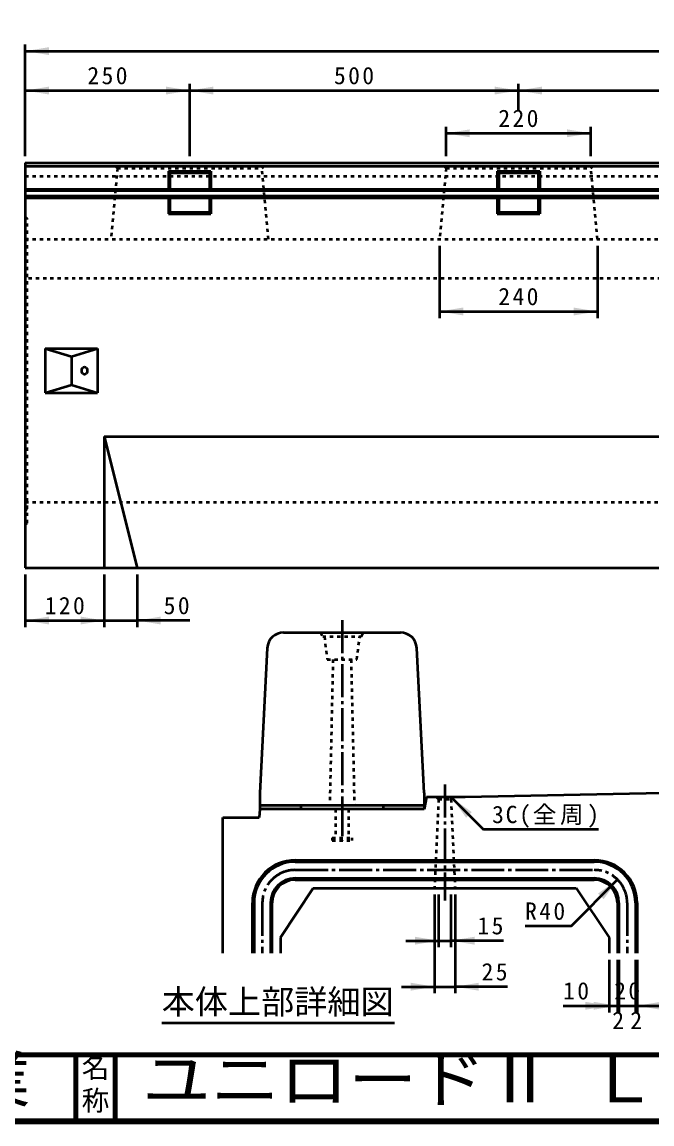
# Model space of a CAD drawing. Units: millimetres, scale not verified. Extents: x 100 to 4105, y 100 to 2870.
# Drawn here: x 1928 to 2886, y 100 to 1776 of the extents above; entities that cross this region are included whole.
import ezdxf
from ezdxf.enums import TextEntityAlignment as Align

# ---------------------------------------------------------------- set-up
doc = ezdxf.new("R2010")
doc.units = ezdxf.units.MM
doc.header["$LTSCALE"] = 5
doc.linetypes.add('USER1', pattern=[2.2, 1, -1.2])
doc.linetypes.add('USER2', pattern=[13.4, 10, -1.2, 1, -1.2])
doc.layers.add('V-nasSTD', color=7, linetype='Continuous', lineweight=35)
doc.styles.add('ＭＳ ゴシック', font='')
doc.styles.get('ＭＳ ゴシック').set_extended_font_data('MS Gothic')

msp = doc.modelspace()

# ---------------------------------------------------------------- hatches: boundary and pattern name
at = {"layer": 'V-nasSTD'}
for points in [[(1969.262, 1737.66), (1933.262, 1731.66), (1969.262, 1725.66)], [(1969.262, 1677.66), (1933.262, 1671.66), (1969.262, 1665.66)], [(2147.262, 1665.66), (2183.262, 1671.66), (2147.262, 1677.66)], [(2219.262, 1677.66), (2183.262, 1671.66), (2219.262, 1665.66)], [(2647.262, 1665.66), (2683.262, 1671.66), (2647.262, 1677.66)], [(2719.262, 1677.66), (2683.262, 1671.66), (2719.262, 1665.66)], [(2609.262, 1612.66), (2573.262, 1606.66), (2609.262, 1600.66)], [(2757.262, 1600.66), (2793.262, 1606.66), (2757.262, 1612.66)], [(2599.262, 1341.66), (2563.262, 1335.66), (2599.262, 1329.66)], [(2767.262, 1329.66), (2803.262, 1335.66), (2767.262, 1341.66)], [(1969.262, 871.66), (1933.262, 865.66), (1969.262, 859.66)], [(2017.262, 859.66), (2053.262, 865.66), (2017.262, 871.66)], [(2139.262, 871.66), (2103.262, 865.66), (2139.262, 859.66)], [(2612.121, 574.403), (2582.423, 595.616), (2603.636, 565.918)], [(2352.423, 578.741), (2352.423, 584.991), (2289.923, 584.991), (2289.923, 578.741)], [(2539.923, 578.741), (2539.923, 584.991), (2477.423, 584.991), (2477.423, 578.741)], [(2812.815, 441.898), (2834.028, 471.597), (2804.33, 450.383)], [(2525.798, 372.741), (2561.798, 378.741), (2525.798, 384.741)], [(2616.548, 384.741), (2580.548, 378.741), (2616.548, 372.741)], [(2519.548, 302.741), (2555.548, 308.741), (2519.548, 314.741)], [(2622.798, 314.741), (2586.798, 308.741), (2622.798, 302.741)], [(2785.173, 273.741), (2821.173, 279.741), (2785.173, 285.741)], [(2797.673, 273.741), (2833.673, 279.741), (2797.673, 285.741)], [(2899.673, 285.741), (2863.673, 279.741), (2899.673, 273.741)]]:
    msp.add_hatch(color=256, dxfattribs=at).paths.add_polyline_path(points)

# ---------------------------------------------------------------- linework, layer by layer
at = {"layer": 'V-nasSTD', "lineweight": 50}
for p, q in [((1933.262, 1571.66), (1933.262, 1741.66)), ((1933.262, 1731.66), (3933.262, 1731.66)), ((2183.262, 1571.66), (2183.262, 1681.66)), ((2683.262, 1641.66), (2683.262, 1681.66)), ((1933.262, 1671.66), (2183.262, 1671.66)), ((2183.262, 1671.66), (2683.262, 1671.66)), ((2683.262, 1671.66), (3183.262, 1671.66)), ((2573.262, 1571.66), (2573.262, 1616.66)), ((2793.262, 1571.66), (2793.262, 1616.66)), ((2573.262, 1606.66), (2793.262, 1606.66)), ((1933.262, 1561.66), (1933.262, 945.66)), ((1933.262, 1561.66), (3933.262, 1561.66)), ((1933.262, 1556.66), (2933.262, 1556.66)), ((2150.962, 1548.96), (2215.562, 1548.96)), ((2150.962, 1548.96), (2153.262, 1546.66)), ((2150.962, 1548.96), (2150.962, 1521.675)), ((2153.262, 1546.66), (2213.262, 1546.66)), ((2153.262, 1546.66), (2153.262, 1521.675)), ((2213.262, 1546.66), (2215.562, 1548.96)), ((2213.262, 1546.66), (2213.262, 1521.675)), ((2215.562, 1548.96), (2215.562, 1521.675)), ((2650.962, 1548.96), (2715.562, 1548.96)), ((2650.962, 1548.96), (2653.262, 1546.66)), ((2650.962, 1548.96), (2650.962, 1521.675)), ((2653.262, 1546.66), (2713.262, 1546.66)), ((2653.262, 1546.66), (2653.262, 1521.675)), ((2713.262, 1546.66), (2715.562, 1548.96)), ((2713.262, 1546.66), (2713.262, 1521.675)), ((2715.562, 1548.96), (2715.562, 1521.675)), ((1933.262, 1521.675), (2933.262, 1521.675)), ((1933.262, 1519.66), (2933.262, 1519.66)), ((1933.262, 1511.66), (2933.262, 1511.66)), ((1933.262, 1508.302), (2933.262, 1508.302)), ((2150.962, 1508.302), (2150.962, 1484.36)), ((2153.262, 1508.302), (2153.262, 1486.66)), ((2213.262, 1508.302), (2213.262, 1486.66)), ((2215.562, 1508.302), (2215.562, 1484.36)), ((2650.962, 1508.302), (2650.962, 1484.36)), ((2653.262, 1508.302), (2653.262, 1486.66)), ((2713.262, 1508.302), (2713.262, 1486.66)), ((2715.562, 1508.302), (2715.562, 1484.36)), ((2150.962, 1484.36), (2153.262, 1486.66)), ((2150.962, 1484.36), (2215.562, 1484.36)), ((2153.262, 1486.66), (2213.262, 1486.66)), ((2213.262, 1486.66), (2215.562, 1484.36)), ((2650.962, 1484.36), (2653.262, 1486.66)), ((2650.962, 1484.36), (2715.562, 1484.36)), ((2653.262, 1486.66), (2713.262, 1486.66)), ((2713.262, 1486.66), (2715.562, 1484.36)), ((2563.262, 1435.66), (2563.262, 1325.66)), ((2803.262, 1435.66), (2803.262, 1325.66)), ((2563.262, 1335.66), (2803.262, 1335.66)), ((1963.262, 1279.16), (1963.262, 1212.16)), ((1963.262, 1279.16), (2043.262, 1279.16)), ((1963.262, 1279.16), (2003.262, 1267.16)), ((2003.262, 1267.16), (2043.262, 1279.16)), ((2043.262, 1279.16), (2043.262, 1212.16)), ((2003.262, 1267.16), (2003.262, 1224.16)), ((1963.262, 1212.16), (2003.262, 1224.16)), ((2003.262, 1224.16), (2043.262, 1212.16)), ((1963.262, 1212.16), (2043.262, 1212.16)), ((2053.262, 1145.66), (2053.262, 945.66)), ((2053.262, 1145.66), (2933.262, 1145.66)), ((2053.262, 1145.66), (2103.262, 945.66)), ((1933.262, 945.66), (3933.262, 945.66)), ((1933.262, 935.66), (1933.262, 855.66)), ((2053.262, 935.66), (2053.262, 855.66)), ((2103.262, 935.66), (2103.262, 855.66)), ((1933.262, 865.66), (2053.262, 865.66)), ((2053.262, 865.66), (2103.262, 865.66)), ((2183.262, 865.66), (2103.262, 865.66)), ((2326.173, 847.491), (2503.672, 847.491)), ((2301.206, 823.772), (2289.923, 603.741)), ((2539.923, 603.741), (2528.639, 823.772)), ((2289.923, 603.741), (2289.923, 584.991)), ((2539.923, 603.741), (2539.923, 584.991)), ((2602.423, 597.491), (2902.423, 603.741)), ((2543.673, 597.491), (2539.923, 578.741)), ((2543.673, 597.491), (2602.423, 597.491)), ((2582.423, 595.616), (2630.133, 547.906)), ((2289.923, 578.741), (2288.673, 566.241)), ((2289.923, 584.991), (2289.923, 578.741)), ((2289.923, 584.991), (2539.923, 584.991)), ((2539.923, 578.741), (2289.923, 578.741)), ((2352.423, 584.991), (2352.423, 578.741)), ((2477.423, 584.991), (2477.423, 578.741)), ((2539.923, 584.991), (2539.923, 578.741)), ((2233.673, 359.741), (2233.673, 566.241)), ((2233.673, 566.241), (2288.673, 566.241)), ((2805.133, 547.906), (2630.133, 547.906)), ((2343.673, 501.241), (2798.673, 501.241)), ((2343.673, 498.741), (2798.673, 498.741)), ((2343.673, 473.741), (2798.673, 473.741)), ((2343.673, 471.241), (2798.673, 471.241)), ((2763.317, 400.886), (2834.028, 471.597)), ((2371.173, 458.741), (2321.173, 383.741)), ((2371.173, 458.741), (2771.173, 458.741)), ((2555.548, 458.741), (2586.798, 458.741)), ((2771.173, 458.741), (2821.173, 383.741)), ((2278.673, 396.241), (2278.673, 436.241)), ((2281.173, 436.241), (2281.173, 359.741)), ((2306.173, 436.241), (2306.173, 359.741)), ((2308.673, 396.241), (2308.673, 436.241)), ((2555.548, 448.741), (2555.548, 298.741)), ((2561.798, 448.741), (2561.798, 368.741)), ((2580.548, 448.741), (2580.548, 368.741)), ((2586.798, 448.741), (2586.798, 298.741)), ((2833.673, 436.241), (2833.673, 396.241)), ((2836.173, 436.241), (2836.173, 359.741)), ((2861.173, 436.241), (2861.173, 359.741)), ((2863.673, 436.241), (2863.673, 396.241)), ((2278.673, 359.741), (2278.673, 396.241)), ((2308.673, 359.741), (2308.673, 396.241)), ((2763.317, 400.886), (2693.317, 400.886)), ((2833.673, 396.241), (2833.673, 359.741)), ((2863.673, 396.241), (2863.673, 359.741)), ((2321.173, 383.741), (2321.173, 359.741)), ((2511.798, 378.741), (2561.798, 378.741)), ((2561.798, 378.741), (2580.548, 378.741)), ((2660.548, 378.741), (2580.548, 378.741)), ((2821.173, 383.741), (2821.173, 359.741)), ((2821.173, 349.741), (2821.173, 269.741)), ((2833.673, 349.741), (2833.673, 269.741)), ((2836.173, 349.741), (2836.173, 269.741)), ((2861.173, 349.741), (2861.173, 269.741)), ((2863.673, 349.741), (2863.673, 269.741)), ((2505.548, 308.741), (2555.548, 308.741)), ((2555.548, 308.741), (2586.798, 308.741)), ((2666.798, 308.741), (2586.798, 308.741)), ((2751.173, 279.741), (2821.173, 279.741)), ((2821.173, 279.741), (2833.673, 279.741)), ((2833.673, 279.741), (2836.173, 279.741)), ((2836.173, 279.741), (2861.173, 279.741)), ((2861.173, 279.741), (2863.673, 279.741)), ((2863.673, 279.741), (2908.673, 279.741)), ((2871.485, 279.741), (2879.298, 279.741)), ((2140.687, 253.956), (2494.696, 253.956))]:
    msp.add_line(p, q, dxfattribs=at)
at = {"layer": 'V-nasSTD', "linetype": 'USER1', "lineweight": 50}
for p, q in [((1933.262, 1556.66), (3933.262, 1556.66)), ((2073.262, 1553.66), (2063.262, 1445.66)), ((2073.262, 1553.66), (2070.262, 1556.66)), ((2073.262, 1553.66), (2293.262, 1553.66)), ((2293.262, 1553.66), (2296.262, 1556.66)), ((2303.262, 1445.66), (2293.262, 1553.66)), ((2573.262, 1553.66), (2563.262, 1445.66)), ((2573.262, 1553.66), (2570.262, 1556.66)), ((2573.262, 1553.66), (2793.262, 1553.66)), ((2793.262, 1553.66), (2796.262, 1556.66)), ((2803.262, 1445.66), (2793.262, 1553.66)), ((1933.262, 1541.66), (2933.262, 1541.66)), ((1933.262, 1479.66), (1935.262, 1477.66)), ((1933.262, 1479.66), (1936.262, 1477.66)), ((1936.262, 1013.66), (1936.262, 1477.66)), ((1933.262, 1455.66), (1936.262, 1457.66)), ((1933.262, 1445.66), (2933.262, 1445.66)), ((2933.262, 1385.66), (1933.262, 1385.66)), ((1933.262, 1045.66), (2933.262, 1045.66)), ((1933.262, 1035.66), (1936.262, 1033.66)), ((1933.262, 1011.66), (1936.262, 1013.66)), ((2382.423, 847.491), (2385.548, 841.241)), ((2385.548, 841.241), (2444.298, 841.241)), ((2388.048, 841.241), (2392.423, 806.241)), ((2437.423, 806.241), (2441.798, 841.241)), ((2444.298, 841.241), (2447.423, 847.491)), ((2392.423, 806.241), (2437.423, 806.241)), ((2401.173, 806.241), (2396.173, 584.991)), ((2428.673, 806.241), (2433.673, 584.991)), ((2561.798, 593.741), (2555.548, 458.741)), ((2561.798, 593.741), (2558.048, 597.491)), ((2558.048, 597.491), (2584.298, 597.491)), ((2561.798, 593.741), (2580.548, 593.741)), ((2580.548, 593.741), (2584.298, 597.491)), ((2580.548, 593.741), (2586.798, 458.741)), ((2405.034, 578.741), (2405.034, 534.991)), ((2425.034, 578.741), (2425.034, 534.991)), ((2400.034, 534.991), (2430.034, 534.991)), ((2400.034, 534.991), (2400.034, 531.241)), ((2400.034, 531.241), (2430.034, 531.241)), ((2430.034, 534.991), (2430.034, 531.241))]:
    msp.add_line(p, q, dxfattribs=at)
at = {"layer": 'V-nasSTD', "linetype": 'USER2', "lineweight": 50}
for p, q in [((2414.923, 866.241), (2414.923, 566.241)), ((2571.173, 616.241), (2571.173, 439.991)), ((2414.923, 587.491), (2414.923, 531.241)), ((2343.673, 486.241), (2798.673, 486.241)), ((2293.673, 436.241), (2293.673, 359.741)), ((2848.673, 436.241), (2848.673, 359.741))]:
    msp.add_line(p, q, dxfattribs=at)
at = {"layer": 'V-nasSTD', "lineweight": 100}
for p, q in [((105, 205), (4100, 205)), ((2010, 205), (2010, 105)), ((2070, 205), (2070, 105)), ((105, 105), (4100, 105))]:
    msp.add_line(p, q, dxfattribs=at)
at = {"layer": 'V-nasSTD', "lineweight": 13}
msp.add_lwpolyline([(100, 100), (100, 2870), (4105, 2870), (4105, 100)], close=True, dxfattribs=at)
at = {"layer": 'V-nasSTD', "lineweight": 50}
for centre, radius, start, end in [((2326.173, 822.491), 25, 90, 177.06433), ((2503.672, 822.491), 25, 2.93567, 90), ((2343.673, 436.241), 65, 90, 180), ((2343.673, 436.241), 62.5, 90, 180), ((2798.673, 436.241), 65, 0, 90), ((2798.673, 436.241), 62.5, 0, 90), ((2343.673, 436.241), 37.5, 90, 180), ((2343.673, 436.241), 35, 90, 180), ((2798.673, 436.241), 37.5, 0, 90), ((2798.673, 436.241), 35, 0, 90)]:
    msp.add_arc(centre, radius, start, end, dxfattribs=at)
at = {"layer": 'V-nasSTD', "linetype": 'USER2', "lineweight": 50}
for centre, start, end in [((2343.673, 436.241), 90, 180), ((2798.673, 436.241), 0, 90)]:
    msp.add_arc(centre, 50, start, end, dxfattribs=at)
at = {"layer": 'V-nasSTD', "lineweight": 50}
msp.add_ellipse((2023.262, 1245.66), major_axis=(0, 6), ratio=0.707107, dxfattribs=at)

# ---------------------------------------------------------------- texts
at = {"layer": 'V-nasSTD', "style": 'ＭＳ ゴシック'}
for s, height, p in [('本体上部詳細図', 36.95, (2140.687, 304.356)), ('2', 26.39, (2825.923, 270.741)), ('2', 26.39, (2853.423, 270.741)), ('名', 30.79, (2018.982, 200.999)), ('称', 30.79, (2018.976, 151.01))]:
    msp.add_text(s, height=height, dxfattribs=at).set_placement(p, align=Align.TOP_LEFT)
at = {"layer": 'V-nasSTD', "style": 'ＭＳ ゴシック', "width": 1.1}
for s, p in [('株式会社船生コンクリート工業', (478.279, 202.55)), ('ユニロードⅡ Ｌ標準', (2111, 202.47))]:
    msp.add_text(s, height=69.65, dxfattribs=at).set_placement(p, align=Align.TOP_LEFT)
at = {"layer": 'V-nasSTD', "char_height": 26.39, "attachment_point": 1, "style": 'ＭＳ ゴシック'}
for s, insert in [('\\T1.2;250', (2027.662, 1707.66)), ('\\T1.2;500', (2402.662, 1707.66)), ('\\T1.2;220', (2652.662, 1642.66)), ('\\T1.2;240', (2652.662, 1371.66)), ('\\T1.2;120', (1962.662, 901.66)), ('\\T1.2;50', (2143.662, 901.66)), ('\\T1.15;3C(全周)', (2643.133, 583.906)), ('\\T1.2;R40', (2693.317, 436.886)), ('\\T1.2;15', (2620.948, 414.741)), ('\\T1.2;25', (2627.198, 344.741)), ('\\T1.2;10', (2751.173, 315.741)), ('\\T1.2;20', (2828.873, 315.741))]:
    msp.add_mtext(s, dxfattribs=dict(at, insert=insert))

doc.saveas('drawing.dxf')
